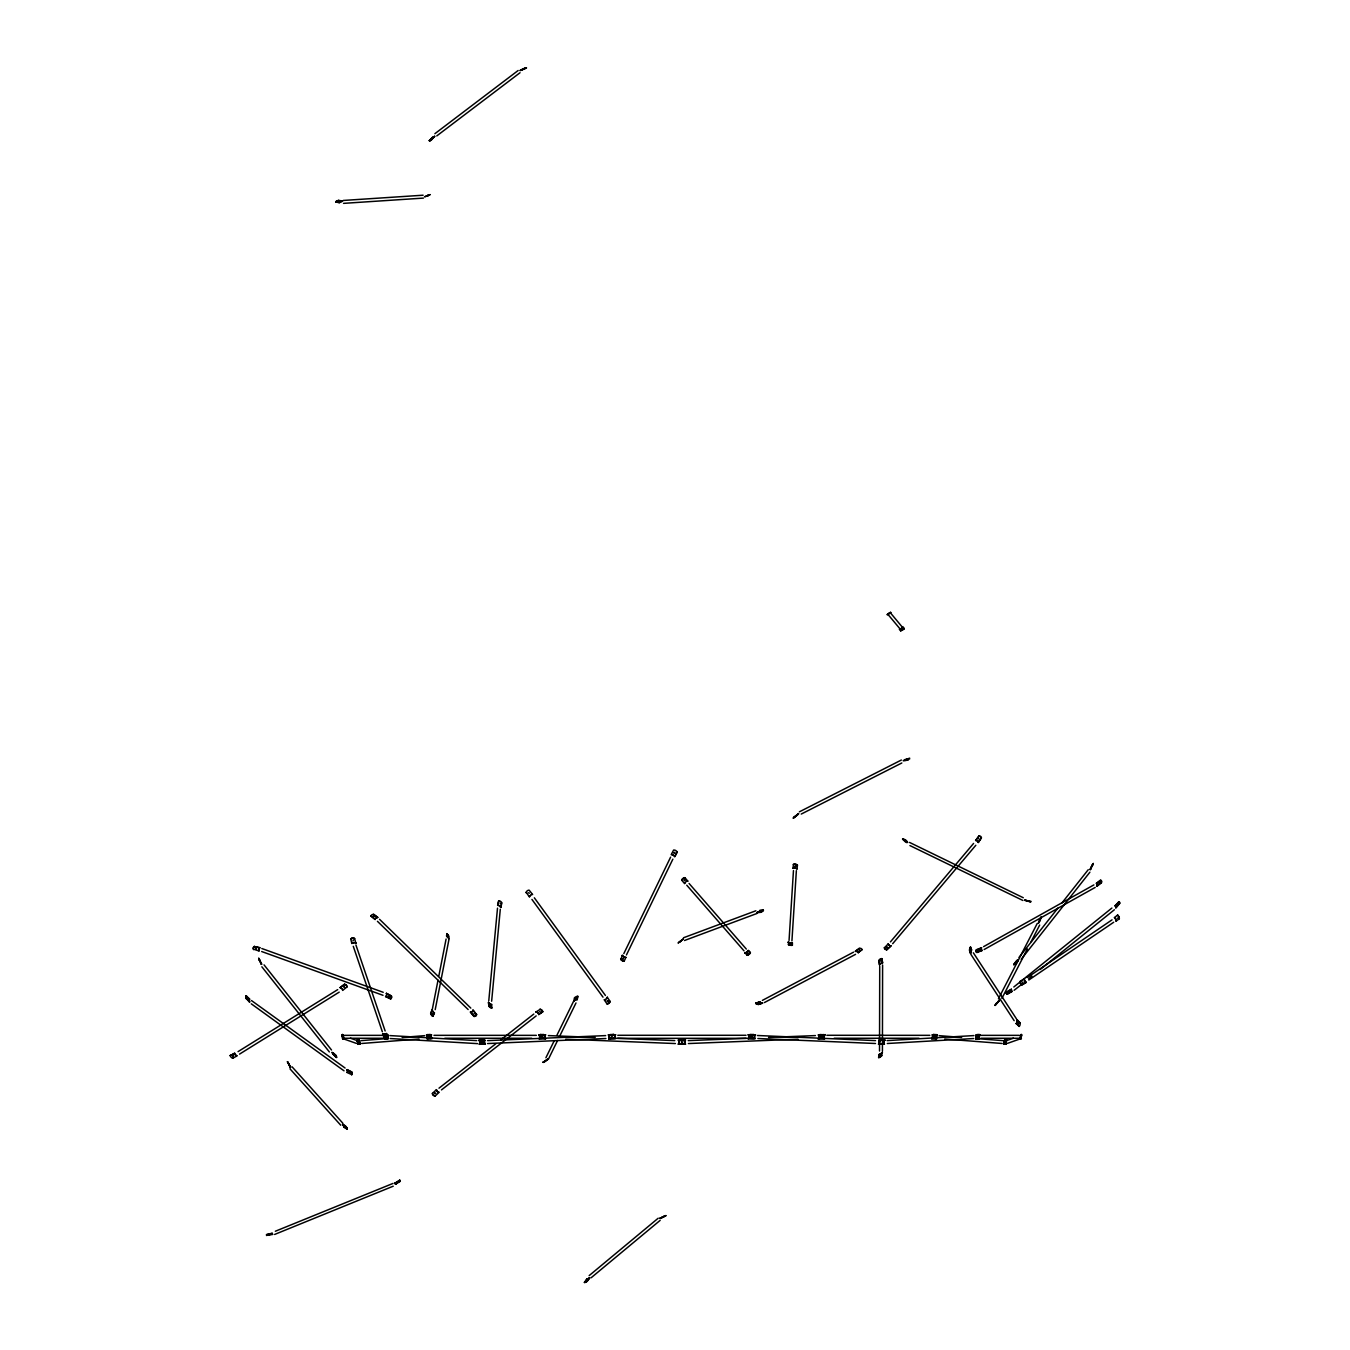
<?xml version="1.0" encoding="UTF-8"?>
<svg xmlns="http://www.w3.org/2000/svg" width="1350" height="1350" viewBox="0 0 1350 1350"><rect width="100%" height="100%" fill="white"/><g stroke="black" fill="none" stroke-linecap="round" stroke-linejoin="round"><path stroke-width="1.5" d="M879.525 1051.026L879.728 966.313M882.427 1051.194L882.596 964.98M1117.597 918.017L1117.125 918.371M788.349 944.629L788.4 944.376A3.257 1.316 11.4 0 0 792.399 945.051L792.045 945.354A3.257 1.316 11.4 0 1 788.636 944.764L788.417 942.081M792.349 945.304L792.416 942.756A3.527 1.434 11.4 0 1 791.674 942.806M934.318 1036.209L934.453 1037.222L934.875 1036.378M432.81 1013.597L432.017 1013.867M541.738 1036.446C543.611 1037.205 540.827 1036.361 542.599 1036.209M357.75 1044.174L359.421 1043.904M611.516 1036.766L612.36 1036.26M343.153 1036.446L342.782 1037.239L342.883 1034.792M342.951 1035.399L342.579 1034.471L343.136 1038.876M342.411 1035.163L342.731 1037.272L342.731 1035.112M385.661 1036.935L386.016 1035.45L385.189 1036.091M754.734 1038.386A3.291 3.139 -53.7 0 1 754.515 1037.34L754.515 1036.834M754.583 1037.391L754.616 1036.344A3.291 3.139 -53.7 0 1 755.072 1035.349M824.259 1037.272L824.361 1036.277M755.494 1034.944L750.026 1034.505A3.257 3.122 -53.7 0 0 749.571 1038.487L749.436 1038.217M880.791 1054.957L879.896 1055.666M763.29 910.187A3.257 0.894 -25.4 0 1 761.062 911.891L760.843 912.313A3.257 0.894 -25.4 0 0 763.476 910.305L759.763 910.406A3.527 0.979 -25.4 0 1 759.544 910.761M266.608 1234.845L272.683 1234.406A3.527 0.861 -11.8 0 1 272.329 1234.372L272.126 1234.052A3.527 0.861 -11.8 0 0 272.632 1234.136L266.946 1235.334M358.425 1042.47L358.543 1041.576L358.847 1042.436M526.078 67.686C509.541 75.144 532.879 65.728 524.796 68.361M345.229 1126.862L345.111 1127.166M575.505 998.73L576.383 998.021M1005.548 1042.352L1005.463 1042.605M977.889 1036.8L977.889 1036.142M978.075 1036.53L977.754 1037.104M932.496 1036.226L932.597 1037.272A3.291 2.261 -76.3 0 1 932.361 1038.032M268.549 1234.423L269.021 1234.592M673.987 853.031L674.899 852.289L674.072 852.93M978.683 838.941L978.666 838.08M1020.836 1036.969L1021.191 1036.108L1020.938 1038.926L1021.207 1034.471L1021.039 1036.8M789.058 940.41L793.462 870.581M791.927 940.899L796.365 870.666M887.811 614.469L890.612 612.208L889.633 613.356M887.287 614.773L890.561 612.579M890.747 612.647L889.869 613.052M976.134 1036.344L976.252 1037.391A3.291 1.721 -78.2 0 1 975.949 1038.437M1030.894 901.26L1024.717 900.281L1030.86 901.901M357.328 1040.344L357.311 1040.513A3.257 1.097 78.5 0 0 357.362 1041.508M1005.311 1042.774L1005.48 1041.694M1021.123 1038.336C1018.254 1040.293 1022.051 1031.062 1021.545 1036.243M674.426 856.187A3.527 3.189 41.1 0 1 674.73 856.676L677.126 852.053A3.257 2.953 41.1 0 0 673.599 850.061L671.203 854.685A3.527 3.189 41.1 0 1 672.857 854.921L673.751 855.309A3.291 2.987 41.1 0 1 674.511 856.102M970.448 949.708L970.127 950.349M373.224 916.127L373.899 915.857M428.794 1036.209L429.03 1037.239L429.604 1036.361M428.962 1036.817L429.671 1036.496M818.286 1039.129A3.527 3.223 -64.8 0 0 818.708 1038.353A3.291 3.004 -64.8 0 0 818.91 1037.391L818.842 1036.834M818.91 1037.391L818.792 1036.344A3.291 3.004 -64.8 0 0 818.572 1035.382M256.247 948.949L255.656 947.936M971.46 949.826A3.527 0.979 -83.5 0 0 970.971 950.822L970.701 951.817A3.527 0.979 -83.5 0 0 970.464 953.438L969.452 950.198A3.257 0.911 -83.5 0 1 970.262 947.244L971.696 950.029A3.527 0.979 -83.5 0 0 971.426 950.434M678.999 1042.132L678.932 1042.689A3.291 3.24 11.1 0 1 678.594 1043.702A3.527 3.459 11.1 0 1 678.291 1044.124L684.096 1043.904M684.804 1042.183L684.838 1041.626A3.527 3.459 -11.1 0 1 685.513 1039.989M684.011 879.998L684.585 880.673L684.686 879.66M488.784 1000.704L497.509 908.145M491.636 1001.228L500.293 909.276M797.141 864.945L797.445 865.029A3.257 2.244 13.4 0 0 793.429 864.354L793.024 868.404A3.527 2.43 13.4 0 1 793.8 868.236M797.445 865.029L797.023 869.079A3.527 2.43 13.4 0 0 796.77 868.826M395.668 1183.224L395.803 1183.747A3.527 0.878 -32 0 1 395.449 1184.287L400.207 1181.351L399.802 1180.153M934.993 1036.209L934.132 1036.884M902.559 838.89C909.141 839.818 908.398 846.754 902.644 838.772M389.239 996.131L388.631 996.587M490.438 1005.564L490.472 1006.273M1020.229 1038.791L1021.714 1034.623M1093.297 863.528L1090.834 867.594M1021.494 1035.517L1021.207 1034.471M1117.901 904.551L1117.564 904.433M385.898 1036.884L385.087 1035.787M936.276 1037.34L936.461 1036.344M230.293 1055.784L234.681 1053.135A3.527 2.666 13.4 0 0 234.731 1053.574A3.291 2.498 13.4 0 0 235.102 1054.401L235.71 1055.076A3.291 2.498 13.4 0 0 236.621 1055.632M247.101 998.055L247.86 998.73M1022.068 982.378L1023.199 982.108M1021.359 1035.501L1020.364 1038.184M375.114 919.569L371.031 915.857M752.068 1037.07L751.224 1036.361M681.902 1042.774C680.974 1039.956 683.286 1044.141 681.396 1041.862M258.795 949.05L258.694 949.641A3.291 2.616 13.1 0 0 258.761 950.282A3.527 2.801 13.1 0 0 259.031 950.974L253.496 949.168A3.257 2.599 13.1 0 1 254.188 946.502L259.875 947.666A3.527 2.801 13.1 0 0 259.301 948.156A3.291 2.616 13.1 0 0 258.947 948.679L258.761 949.236M474.086 1013.479L473.799 1014.407M1020.516 1038.217L1020.533 1037.171M620.646 959.074L620.747 959.04A3.257 2.329 35.1 0 0 624.257 961.048L623.818 961.2A3.257 2.329 35.1 0 1 620.814 959.496L622.401 955.378A3.291 2.346 35.1 0 0 623.514 956.559M908.347 759.831C902.019 761.788 901.024 760.219 908.229 759.577M386.589 995.355L386.657 994.933A3.291 2.481 43.7 0 0 386.556 993.988A3.527 2.649 43.7 0 0 386.522 993.347L391.433 996.097A3.257 2.464 43.7 0 1 390.808 998.713L385.577 996.621A3.527 2.649 43.7 0 0 385.948 996.384A3.291 2.481 43.7 0 0 386.454 995.726L386.792 994.798M387.315 1038.302L387.399 1038.572A3.257 1.502 78.8 0 0 386.724 1034.572L386.522 1034.741M1013.901 964.457C1020.279 954.062 1018.069 964.828 1013.698 964.254M1040.108 919.89L1039.787 920.244M1020.887 1037.34L1021.039 1038.622M760.354 1002.308L761.046 1002.898A3.527 1.333 3.2 0 0 762.581 1003.219L758.177 1004.451A3.257 1.232 3.2 0 1 755.781 1003.371L759.78 1001.7A3.527 1.333 3.2 0 0 759.983 1002.037M1021.342 1036.581L1020.836 1038.285M434.801 1093.804L435.797 1093.281L434.801 1092.926M1099.153 883.086L1099.946 882.782M1099.997 882.664L1098.951 882.832M473.057 1010.053L476.533 1014.711A3.257 2.633 44.9 0 1 474.339 1016.347L470.441 1012.061A3.291 2.666 44.9 0 0 471.724 1011.926L472.196 1011.589M1018.237 1023.131L1018.457 1024.228M1090.868 867.628L1090.108 869.603L1092.639 864.472M1091.121 867.831L1090.378 869.721L1093.264 863.46M748.17 1038.741L753.671 1038.572A3.257 3.172 -44.6 0 0 753.671 1034.572L753.924 1034.91M1020.887 1036.091L1021.326 1035.112M432.371 1009.007L438.024 980.201M438.818 976.084L446.091 939.026M435.206 1009.648L448.926 939.651M887.001 947.886L886.967 946.789L887.541 947.683M343.119 1036.766L343.575 1038.791M539.359 1011.774L540.304 1011.791M878.58 1057.404L879.204 1054.316A3.527 1.282 -43.8 0 0 879.542 1054.249A3.291 1.198 -43.8 0 0 880.284 1053.928L881.061 1053.422A3.291 1.198 -43.8 0 0 881.888 1052.73A3.527 1.282 -43.8 0 0 882.293 1052.308L881.601 1055.869A3.257 1.181 -43.8 0 1 878.968 1057.573L878.631 1057.522A3.257 1.181 -43.8 0 0 881.651 1055.413L881.837 1055.616M878.766 1057.607L879.407 1054.502M979.358 1036.277L979.189 1037.272A3.527 1.637 -78.8 0 0 979.239 1038.791L976.539 1038.656L978.986 1038.741M880.689 960.812L880.403 961.132M482.557 1042.436L481.663 1041.711M681.868 879.896L681.699 880.132A3.257 2.582 -33.3 0 1 684.906 877.652L684.619 877.77M573.834 1001.312L574.408 997.869A3.257 1.401 -37.4 0 1 577.766 996.283L577.209 999.743M577.766 996.283L577.041 999.523A3.527 1.519 -37.4 0 0 576.686 999.54A3.291 1.417 -37.4 0 0 575.859 999.743L575.033 1000.131A3.291 1.417 -37.4 0 0 574.358 1000.552M500.867 907.267L501.862 902.846A3.257 2.228 59.8 0 0 498.791 900.838L497.61 905.377A3.527 2.413 59.8 0 1 498.926 905.614L499.652 906.103A3.527 2.413 59.8 0 1 500.833 907.47L501.491 902.627M497.796 905.259L498.606 900.956M352.89 940.899L353.531 940.022M399.954 1180.389L394.824 1183.14A3.527 0.878 -32 0 1 395.145 1183.089L395.736 1183.882M1040.766 917.544L1038.369 923.282L1040.968 917.038M1039.821 921.392L1041.221 917.156M529.386 893.16L528.272 892.738M622.941 959.361L623.261 958.365M623.481 958.567L623.143 958.534M1008.923 991.558L1008.146 992.081M1008.737 991.727L1008.804 991.828M432.118 138.78L431.544 139.387M427.258 1038.876A3.527 2.228 77 0 0 427.326 1038.353A3.291 2.092 77 0 0 427.292 1037.391L427.106 1036.395A3.291 2.092 77 0 0 426.701 1035.382A3.527 2.228 77 0 0 426.431 1034.944L430.177 1034.505A3.257 2.076 77 0 1 430.903 1038.487L430.768 1038.234A3.257 2.076 77 0 0 430.144 1034.826M542.683 1036.733L541.924 1037.188M358.644 1042.656L358.779 1042.014M335.104 1055.7L334.614 1054.806L335.391 1055.632M747.647 953.606L747.883 952.729M748.322 953.488L747.934 953.438M339.542 202.5L335.779 202.112A3.257 1.08 -11.7 0 1 338.31 200.711L338.614 200.374A3.257 1.08 -11.7 0 0 335.728 201.842L339.593 202.77A3.527 1.164 -11.7 0 1 340.251 202.112L340.942 201.757M1039.584 919.873L1039.23 919.569M529.757 896.231A3.527 3.442 85.6 0 0 529.453 897.041L526.196 892.299M1115.201 905.901L1118.829 901.935L1114.999 905.766A3.527 1.569 -55.8 0 1 1115.404 905.816A3.291 1.468 -55.8 0 1 1115.691 906.036L1116.079 906.694A3.291 1.468 -55.8 0 1 1116.079 907.217A3.527 1.569 -55.8 0 1 1115.927 907.909L1119.538 903.555M978.952 950.332L978.109 950.4M344.571 987.323L344.25 986.293L343.963 987.289M886.697 949.658L887.001 949.573A3.257 2.565 -28.5 0 1 884.368 947.582L884.503 948.037A3.257 2.565 -28.5 0 0 886.748 949.742L891.034 945.945A3.527 2.767 -28.5 0 1 890.224 945.861A3.291 2.582 -28.5 0 1 889.582 945.641L888.84 944.983A3.291 2.582 -28.5 0 1 888.418 944.224M971.207 950.974L970.971 951.851A3.527 0.979 -83.5 0 0 970.734 953.471L969.705 950.586A3.257 0.911 -83.5 0 1 970.65 947.126M390.454 998.949L390.437 998.983A3.257 2.464 43.7 0 0 391.23 995.861L391.365 995.709M608.023 1001.194L607.028 1000.941L607.787 1001.717M351.692 1074.684A3.257 1.789 42.5 0 0 351.675 1072.372L351.675 1071.9A3.257 1.789 42.5 0 1 351.675 1074.6L351.776 1074.583M1091.88 866.464L1092.656 864.793M488.751 1005.902L488.886 1005.868A3.257 1.468 47 0 0 491.957 1007.876L491.552 1008.028A3.257 1.468 47 0 1 488.936 1006.324L488.447 1002.577A3.527 1.586 47 0 0 488.835 1002.999A3.291 1.468 47 0 0 489.628 1003.742L490.404 1004.231A3.291 1.468 47 0 0 490.978 1004.484A3.527 1.586 47 0 0 491.518 1004.569M880.504 1055.092L880.352 1055.903M789.801 944.123L790.56 943.684M855.326 951.21L859.224 948.274A3.257 1.873 -13.7 0 1 862.026 949.522L858.178 952.695M909.664 758.936L904.905 759.561M1093.179 863.916L1092.909 864.591M232.723 1056.308L233.28 1056.51M610.166 1001.413L610.048 1001.767A3.257 2.869 -58.9 0 1 607.399 1003.911L606.943 1003.877A3.257 2.869 -58.9 0 0 610.048 1001.346L607.247 997.194A3.527 3.105 -58.9 0 1 607.028 997.717M1101.364 882.934L1101.482 882.63A3.257 1.856 -51.7 0 0 1100.959 880.386L1100.756 880.318A3.257 1.856 -51.7 0 1 1101.178 882.782L1097.179 886.123M387.703 1036.868L387.99 1036.581A3.257 1.806 3.8 0 1 384.024 1036.868L384.345 1037.188M684.906 880.369L684.534 879.744M821.678 1037.171L821.002 1036.682L821.863 1037.053M271.755 1233.984L271.89 1233.765A3.527 0.861 -11.8 0 1 272.194 1233.444M432.084 1010.357A3.527 1.823 67.9 0 0 432.608 1011.386L433.485 1012.112A3.291 1.704 67.9 0 0 433.974 1012.534A3.527 1.823 67.9 0 0 434.498 1012.821L432.894 1016.331A3.257 1.688 67.9 0 1 430.633 1013.377L432 1009.969M430.852 1013.664L432.236 1009.868A3.291 1.704 67.9 0 0 432.911 1011.386M427.376 1034.91L427.697 1034.572A3.257 2.228 76.3 0 0 428.119 1038.572L432.017 1038.741A3.527 2.413 76.3 0 1 431.392 1037.154M994.984 1005.446L999.422 1000.35L995.068 1005.244M338.006 201.707L338.934 201.116M626.434 954.956L672.874 859.14M997.448 1002.713L999.186 1000.181L996.874 1003.556M1092.049 865.485L1091.796 866.379L1092.268 865.333M763.358 910.052L759.881 910.659A3.527 0.979 -25.4 0 1 759.662 911.014A3.291 0.911 -25.4 0 1 759.308 911.368L758.649 911.874A3.291 0.911 -25.4 0 1 757.755 912.397M679.708 1043.904L679.928 1044.225A3.257 3.206 -11.1 0 1 679.911 1040.175L679.708 1040.513M1006.341 1040.31L1006.189 1040.175A3.257 1.097 -78.5 0 1 1005.463 1044.174L1005.733 1043.904M1004.299 1040.614A3.291 1.114 -78.5 0 1 1004.231 1041.626L1004.046 1042.639A3.291 1.114 -78.5 0 1 1003.742 1043.651A3.527 1.198 -78.5 0 1 1003.539 1044.124L1005.851 1043.921M670.612 857.149L623.801 953.657M346.275 1127.385L345.769 1126.423M370.946 916.312L370.963 916.279A3.257 2.413 15.2 0 1 373.579 914.321L377.781 917.376A3.527 2.616 15.2 0 0 376.971 917.494M624.139 961.217L625.911 957.386A3.527 2.514 35.1 0 1 624.223 957.217M483.958 1043.904L483.907 1044.174A3.257 2.514 72.8 0 0 483.452 1040.175L478.879 1040.192A3.527 2.734 72.8 0 1 479.318 1040.934M373.596 915.84L373.477 916.836L374.355 916.431M793.209 817.948L797.276 815.181M978.75 1038.538L978.885 1038.234A3.257 1.704 -78.2 0 0 979.273 1034.826L979.054 1034.471A3.257 1.704 -78.2 0 1 978.497 1038.487L975.493 1038.876M480.094 1040.226L479.942 1040.513A3.257 2.666 71.1 0 0 480.33 1043.921L480.701 1044.174A3.257 2.666 71.1 0 1 480.246 1040.175L484.886 1040.124M545.906 1057.742L554.175 1040.867M556.926 1035.231L573.48 1001.481M548.404 1059.21L557.601 1040.445M559.44 1036.699L575.994 1002.949M1006.509 992.317L1006.594 992.166A3.257 1.671 -34 0 0 1007.134 994.022L1012.247 991.373A3.527 1.806 -34 0 1 1011.892 991.288A3.291 1.688 -34 0 1 1011.403 990.951L1011.082 990.242A3.291 1.688 -34 0 1 1011.201 989.55M1006.577 992.419L1011.521 989.364A3.527 1.806 -34 0 0 1011.234 989.871A3.291 1.688 -34 0 0 1011.217 990.444L1011.268 990.714A3.291 1.688 -34 0 0 1011.741 991.069A3.527 1.806 -34 0 0 1012.095 991.153L1007.438 994.174M674.798 856.592L677.126 852.053M977.046 1034.893L977.079 1034.572A3.257 1.502 -78.8 0 0 976.404 1038.572M998.46 998.73L1037.188 923.552M1001.886 998.409L1027.384 948.898M1031.164 941.574L1039.669 925.071M609.896 1038.302L610.065 1038.622A3.257 3.172 44.6 0 1 610.116 1034.572L609.862 1034.91M539.696 1037.357A3.527 3.122 68.2 0 1 539.258 1038.943L544.337 1038.302M481.731 1041.761L482.338 1042.605M751.258 1036.496L752.169 1036.26M350.713 938.908L350.933 938.807A3.257 2.582 12.6 0 1 354.291 938.486L354.645 938.537A3.257 2.582 12.6 0 0 350.713 938.908L351.861 943.532A3.527 2.784 12.6 0 1 352.502 943.127M613.98 1034.809L613.778 1034.505A3.257 3.122 53.7 0 1 614.216 1038.487L614.351 1038.217M981.231 949.455L981.197 949.118A3.291 2.126 -28 0 1 981.366 948.324A3.527 2.278 -28 0 1 981.585 947.886L976.269 950.198A3.257 2.109 -28 0 0 976.793 952.442L982.192 950.518A3.527 2.278 -28 0 1 981.669 950.181A3.291 2.126 -28 0 1 981.349 949.776L981.096 948.915A3.291 2.126 -28 0 1 981.18 948.341A3.527 2.278 -28 0 1 981.551 947.767L976.32 949.742A3.257 2.109 -28 0 0 976.927 952.358L977.029 952.56M266.625 1235.537L266.423 1234.676M995.304 1005.429L995.541 1004.518M997.076 1002.78L996.418 1003.573L997.262 1002.966M471.842 1011.808A3.291 2.666 44.9 0 1 471.201 1012.028A3.527 2.852 44.9 0 1 470.441 1012.061L473.901 1016.449A3.257 2.633 44.9 0 0 476.516 1014.457L476.651 1014.339M254.475 946.367L254.407 946.485A3.257 2.599 13.1 0 0 253.614 949.624L253.648 949.455M750.448 952.813L750.296 953.066A3.257 1.772 -35.4 0 1 747.546 955.192L747.107 955.192A3.257 1.772 -35.4 0 0 750.313 952.611L748.389 950.569A3.527 1.907 -35.4 0 1 747.951 951.21A3.291 1.789 -35.4 0 1 747.428 951.75M936.427 1034.91L936.107 1034.572A3.257 2.228 -76.3 0 1 935.685 1038.572L936.073 1038.336M395.584 1183.646L395.499 1183.781A3.527 0.878 -32 0 1 395.297 1184.051L400.207 1180.929M758.531 1004.484L762.581 1002.949A3.527 1.333 3.2 0 1 761.012 1002.611M797.04 814.928L798.491 813.51L794.509 816.851M797.226 815.147L798.677 813.729L793.446 818.184M858.904 949.995L859.646 950.113M448.639 935.904L447.609 934.841M823.382 1034.505A3.257 2.987 -64.8 0 1 823.382 1038.487L823.686 1038.234M880.74 963.664A3.527 2.177 -55.3 0 0 879.626 964.946L879.12 960.39A3.257 2.025 -55.3 0 1 881.736 958.686L882.698 962.938A3.527 2.177 -55.3 0 0 881.567 963.124L880.706 963.698M880.234 1040.496L880.335 1040.175A3.257 2.514 -72.8 0 0 879.896 1044.174L879.93 1043.921M979.206 835.903L975.594 840.442A3.291 2.666 -60.9 0 1 976.944 840.662L977.451 840.949M975.746 840.527L978.902 835.937M978.362 842.535L981.382 837.574M349.414 1072.271L349.836 1072.828M995.76 1004.704L996.722 1002.915M540.118 1034.826L545.602 1034.893M526.044 892.721L526.095 892.654A3.257 3.189 85.6 0 1 529.133 890.139L532.609 894.51A3.527 3.442 85.6 0 0 532.052 894.561A3.291 3.206 85.6 0 0 530.989 894.949M883.845 1040.513L883.541 1040.175A3.257 2.666 -71.1 0 1 883.103 1044.174L883.474 1043.921M907.774 759.105L906.812 759.797L907.774 759.51M1014.542 963.309L1018.474 959.816L1013.867 964.963M995.996 1004.113L996.502 1003.202M289.102 1064.424L290.604 1067.462L287.483 1061.657L290.351 1067.597L288.883 1063.868M587.048 1279.277A3.527 0.928 -38.4 0 0 587.621 1279.176L588.398 1278.821A3.527 0.928 -38.4 0 0 589.714 1277.994L587.233 1281.268A3.257 0.844 -38.4 0 1 584.516 1282.449L586.811 1278.956A3.527 0.928 -38.4 0 0 587.132 1279.007M584.516 1282.449L586.997 1279.192A3.527 0.928 -38.4 0 0 587.452 1278.956L588.229 1278.602M586.761 1281.251L589.528 1277.775A3.527 0.928 -38.4 0 1 588.178 1278.636M795.69 866.413L794.694 866.278M795.538 866.565L795.623 865.755M819.804 1034.893L819.973 1034.572A3.257 2.886 -68.2 0 0 819.551 1038.572L819.45 1038.302M1019.014 957.403L1057.894 908.094M1061.792 903.15L1088.252 869.687M1021.207 959.293L1089.889 872.184M336.572 1057.539C335.593 1057.674 328.303 1048.005 335.897 1055.295M821.34 1036.26L821.273 1037.121M343.221 1037.272L342.849 1038.926L342.124 1035.214M342.748 1034.505L342.208 1035.889M890.443 941.878L973.586 843.429M975.814 845.269L892.671 943.717M398.334 1181.739L398.436 1181.385M793.462 818.049L794.424 816.733M429.249 140.586L434.616 136.215L431.241 139.928M432.506 137.278L429.334 140.67M430.971 140.113L434.784 136.434L432.557 137.346M1117.884 915.3L1117.429 915.182A3.257 2.244 75 0 1 1119.184 918.759L1119.386 918.354M795.521 816.429L795.302 816.159M1118.678 901.868L1118.61 901.783A3.257 1.451 -55.8 0 1 1119.336 903.791L1115.724 907.757A3.527 1.569 -55.8 0 0 1115.826 907.301A3.291 1.468 -55.8 0 0 1115.876 906.542M347.017 1129.14L344.048 1127.233M482.051 1041.576L482.22 1041.812M340.942 987.93A3.527 3.088 -14.4 0 0 340.149 987.694L344.503 984.285A3.257 2.852 -14.4 0 1 346.967 987.002L346.967 986.749A3.257 2.852 -14.4 0 0 344.874 984.437L344.655 984.386M607.787 1001.565L607.601 1000.569M333.079 1054.232L336.707 1057.388L336.285 1055.835M1024.802 980.859L1025.055 981.298A3.291 2.902 86.2 0 0 1025.781 982.041A3.527 3.105 86.2 0 0 1026.219 982.327L1022.051 984.96A3.257 2.869 86.2 0 1 1020.161 981.399L1020.195 981.754A3.257 2.869 86.2 0 0 1021.764 984.808L1026.354 982.311A3.527 3.105 86.2 0 1 1025.696 981.855M543.324 1062.467L547.864 1059.058L545.181 1061.303M542.987 1062.281L547.999 1059.311L542.801 1062.332M530.634 895.219L530.212 895.573A3.291 3.206 85.6 0 0 529.622 896.501M904.112 628.56L903.859 628.813A3.257 0.996 -31.1 0 1 900.821 630.517L900.669 630.855A3.257 0.996 -31.1 0 0 904.146 628.729L902.998 627.075A3.527 1.08 -31.1 0 1 901.766 628.087M884.469 947.734L888.317 943.785M887.001 949.573L890.933 945.776M606.049 998.966L606.521 998.696A3.527 3.105 -58.9 0 0 607.365 997.262M472.078 1011.707L472.5 1011.302A3.291 2.666 44.9 0 0 472.939 1010.526M375.604 918.439L376.312 917.747A3.291 2.43 15.2 0 1 377.241 917.443M794.154 817.358L794.661 816.514M437.636 1091.678A3.527 3.206 -13.4 0 0 439.206 1092.251L435.173 1096.014A3.257 2.97 -13.4 0 1 432.405 1093.416L436.455 1089.653A3.527 3.206 -13.4 0 0 436.641 1090.412A3.291 2.987 -13.4 0 0 437.029 1091.171M544.151 1038.656L544.252 1038.572A3.257 2.886 68.2 0 0 543.831 1034.572L543.983 1034.893M822.015 1036.361L821.036 1036.463L822.133 1036.412M1114.358 909.748L1040.141 969.536M448.031 936.174L447.559 935.229M589.157 1275.615L658.209 1218.206M591.114 1277.775L660.15 1220.366M1016.162 1023.469L1019.098 1026.27M758.852 1003.354L757.991 1003.236M901.766 629.117L901.783 629.606M1013.799 987.002L1111.877 908.061M1022.153 983.998L1014.12 990.276M1028.7 978.733L1031.974 976.118M441.467 1089.906L536.169 1015.892M752.051 1037.171L751.224 1036.935L752.169 1037.07M495.821 1043.753L438.986 1088.184M500.766 1039.871L533.79 1014.069M232.419 1058.012L232.824 1058.147A3.257 2.464 13.4 0 1 230.31 1055.329M679.084 942.266L683.252 938.942L678.071 943.026L680.805 941.169M1117.631 915.114L1114.273 917.612A3.527 2.413 75 0 1 1115.336 918.709A3.291 2.261 75 0 0 1115.049 918.034M1119.386 918.709L1116.028 921.189A3.527 2.413 75 0 0 1115.944 920.329M539.949 1009.176L539.899 1009.361A3.257 2.565 14.2 0 1 542.666 1011.96L542.666 1011.487A3.257 2.565 14.2 0 0 540.304 1009.277L535.883 1012.028A3.527 2.767 14.2 0 1 536.439 1012.196M680.062 941.709L680.805 941.136M1096.386 883.356L1100.571 880.166L1096.571 883.507A3.527 2.008 -51.7 0 0 1096.352 883.221M1097.213 884.267L1097.263 884.621A3.291 1.873 -51.7 0 1 1097.01 885.938L1101.178 882.782M434.903 133.684L518.147 70.504M436.776 135.911L520.02 72.731M859.629 948.493L855.377 951.429A3.527 2.025 -13.7 0 1 856.946 951.564M344.503 984.285L340.116 987.559A3.527 3.088 -14.4 0 1 341.516 988.217L342.208 988.993M346.967 987.002L342.613 990.394A3.527 3.088 -14.4 0 0 342.174 988.942L341.887 988.504M429.486 195.075C423.157 196.56 422.381 198.467 429.587 194.687M545.282 1061.421L545.484 1060.678M1020.043 1023.3L1020.127 1022.929A3.257 1.772 85.1 0 1 1019.166 1026.388L1019.014 1026.422M887.136 614.537L889.785 612.917M746.904 951.885L746.483 952.172A3.291 1.789 -35.4 0 1 745.791 952.56M795.741 866.548L795.606 865.856M254.171 946.586L259.841 947.835M1027.164 977.636L1112.046 919.839M1028.818 980.016L1113.716 922.236M538.701 1014.457L542.717 1011.774L538.65 1014.626A3.527 2.767 14.2 0 0 538.245 1013.243M907.673 759.257L906.964 759.712M901.817 628.037L900.956 628.577A3.527 1.08 -31.1 0 1 899.37 629.319L900.669 630.855M430.397 140.738L429.384 140.704L431.426 140.147M343.474 1038.487L343.305 1037.694M888.249 613.862L889.481 613.102M238.039 1051.633L337.702 989.634M239.541 1054.114L339.204 992.132M394.976 1183.376L399.583 1180.204M358.054 1043.854A3.527 0.945 78.8 0 0 357.952 1042.774L357.75 1041.626A3.527 0.945 78.8 0 0 357.294 1040.124L357.598 1040.175A3.257 1.097 78.5 0 0 358.324 1044.174L357.936 1043.921A3.257 1.097 78.5 0 1 357.615 1042.942M1020.161 981.399L1024.599 978.733A3.527 3.105 86.2 0 0 1024.447 979.307A3.291 2.902 86.2 0 0 1024.616 980.404L1025.19 981.281M523.733 69.103L524.728 68.664M799.369 811.839L901.395 760.016M427.815 195.48L427.916 195.682M983.61 946.637L1093.871 884.908M1095.188 887.423L984.133 949.522M431.055 140.214L430.211 140.518M880.47 1054.131L881.246 1053.624A3.527 1.282 -43.8 0 0 882.478 1052.511M1007.302 993.954A3.257 1.671 -34 0 1 1006.577 991.963L1011.369 989.162M901.091 628.813L901.969 628.273A3.527 1.08 -31.1 0 0 903.15 627.311L904.146 628.729M249.126 999.877A3.527 1.384 61.4 0 1 249.531 999.236A3.527 1.384 61.4 0 1 249.767 999.101L246.24 995.996L249.531 999.371A3.291 1.282 61.4 0 0 249.379 999.861L249.142 1000.671A3.527 1.384 61.4 0 0 249.531 1002.071L246.122 998.376A3.257 1.282 61.4 0 1 246.105 996.064L246.308 995.963M762.396 1000.384L853.538 952.172M855.562 954.349L764.421 1002.544M349.701 1071.967L350.291 1072.406M801.242 814.067L901.817 762.986M230.276 1055.514L234.647 1053.321A3.527 2.666 13.4 0 0 234.698 1053.759A3.291 2.498 13.4 0 0 235.052 1054.586L235.676 1055.261A3.291 2.498 13.4 0 0 236.301 1055.683M232.74 1058.214L237.144 1055.835A3.527 2.666 13.4 0 1 236.351 1055.497M544.961 1061.589L543.696 1062.028M428.558 195.21L427.393 196.088M258.677 958.095L261.714 964.305L258.677 958.669M663.795 1216.434L663.171 1217.042M523.783 68.766L524.154 68.934M662.664 1217.346L659.947 1218.544L666.073 1215.557L659.829 1218.274L662.529 1217.092M393.221 1186.194L274.641 1234.44M524.408 68.361L520.358 70.267L522.585 69.407M663.407 1216.873L664.369 1216.434M663.93 1216.316L665.364 1215.844M664.942 1216.181L665.516 1215.624M338.175 201.538L339.069 201.42M275.332 1231.251L393.052 1183.41M427.376 195.598L430.279 194.602M982.074 950.316L976.742 952.341M683.505 937.761L755.865 910.778M684.467 940.511L756.827 913.528M232.706 1055.7L233.449 1055.582M1006.374 1040.681L1013.411 1038.201M1007.336 1043.415L1021.427 1038.454M755.73 1003.236L759.763 1001.97A3.527 1.333 3.2 0 0 760.252 1002.274M255.943 947.886L256.483 948.426M266.726 1234.44L272.16 1233.225M266.777 1234.727L272.227 1233.495M933.609 1034.505L933.542 1034.809A3.257 2.076 -77 0 0 933.019 1038.234L932.884 1038.487A3.257 2.076 -77 0 1 933.609 1034.505L937.373 1034.944M1004.366 1043.904L1004.231 1044.174A3.257 0.878 -78.8 0 1 1004.957 1040.175L1006.779 1040.192M353.194 942.874L354.189 942.789A3.291 2.599 12.6 0 1 355.793 942.975M388.901 996.705L389.644 996.705M979.189 1034.556L975.949 1034.893A3.527 1.839 -78.2 0 1 976.05 1035.332M427.376 1038.876L430.903 1038.487M757.131 912.414L760.725 912.06M757.249 912.668L760.843 912.313M605.678 1035.602L487.553 1040.614M1028.565 901.209L1028.295 901.125M973.941 1035.585L887.068 1040.597M617.777 1038.319L746.027 1038.319M746.027 1035.281L617.777 1035.281M361.142 1040.614L387.788 1038.538M402.131 1037.424L424.676 1035.653M361.665 1043.483L419.04 1038.994M970.532 947.092L971.409 949.995M823.686 1034.826L818.184 1034.893A3.527 3.223 -64.8 0 1 818.708 1035.653M818.184 1038.876L823.483 1038.538M608.884 1035.602A3.527 3.375 53.7 0 0 608.377 1034.893L613.778 1034.505M608.31 1034.944L613.71 1034.556M608.749 1038.926L614.216 1038.487M487.569 1043.55L605.897 1038.521M343.221 200.458L423.124 195.21M343.541 203.361L423.444 198.096M387.399 1038.572L384.548 1038.791A3.527 1.637 78.8 0 0 384.615 1038.302M688.416 1043.55L798.036 1039.196M815.4 1035.585L768.572 1037.458M887.321 1043.499L973.637 1038.538M536.355 1035.349L433.974 1035.332M384.784 1033.982L384.277 1034.016A3.291 1.823 3.8 0 1 383.501 1033.965A3.527 1.957 3.8 0 1 382.657 1033.796L384.024 1036.868M936.309 1034.623L932.192 1034.741A3.527 2.413 -76.3 0 1 932.513 1036.277M931.77 1038.741L935.888 1038.622M753.924 1038.032L688.264 1040.614M929.829 1035.332L826.841 1035.281M1004.957 1040.175L1006.493 1040.124M1004.231 1044.174L1006.054 1044.174A3.527 0.945 -78.8 0 1 1006.155 1042.622L1006.324 1041.694A3.527 0.945 -78.8 0 1 1006.813 1039.989M354.223 942.604L353.244 942.705A3.291 2.599 12.6 0 0 352.299 943.076A3.527 2.784 12.6 0 0 351.894 943.363M1118.796 901.851L1119.015 901.935A3.257 1.451 -55.8 0 1 1119.639 903.639M357.345 1040.226L359.522 1040.124A3.527 1.198 78.5 0 0 359.505 1040.614A3.291 1.114 78.5 0 0 359.573 1041.643L359.758 1042.639A3.291 1.114 78.5 0 0 360.062 1043.651A3.527 1.198 78.5 0 0 360.248 1044.124L358.071 1044.225A3.527 0.945 78.8 0 0 358.02 1043.651M1025.646 900.062L1024.802 899.994L1030.269 901.851M881.803 1040.158L884.925 1040.192M480.532 1044.225L485.342 1044.124A3.527 2.886 71.1 0 1 485.021 1043.651A3.291 2.683 71.1 0 1 484.616 1042.639L484.515 1041.626A3.291 2.683 71.1 0 1 484.684 1040.614M679.911 1040.175L685.513 1040.192M679.911 1044.174L685.513 1044.174A3.527 3.459 -11.1 0 1 684.838 1042.622L684.804 1042.132M258.981 959.04L259.959 960.525M246.24 998.713L246.476 998.578A3.257 1.282 61.4 0 1 246.476 995.878M344.452 1035.349L383.164 1035.349M980.64 1035.349L1019.351 1035.349M344.216 1038.251L382.927 1038.251M444.825 1038.251L531.697 1038.251M834.165 1038.251L918.979 1038.251M980.876 1038.251L1019.588 1038.251M678.291 1040.192L684.079 1040.513M878.918 1040.124L883.541 1040.175L879.069 1040.192A3.527 2.886 -71.1 0 1 879.356 1040.934A3.291 2.683 -71.1 0 1 879.441 1041.694L879.339 1042.689A3.291 2.683 -71.1 0 1 878.934 1043.702M483.452 1040.175L479.064 1040.124A3.527 2.734 72.8 0 1 479.756 1041.694L479.655 1042.183M883.254 1044.225L878.462 1044.124A3.527 2.886 -71.1 0 0 878.766 1043.651A3.291 2.683 -71.1 0 0 879.171 1042.639L879.289 1041.626A3.291 2.683 -71.1 0 0 879.12 1040.614M479.334 1044.174L483.907 1044.174M757.89 1038.521L875.509 1043.499M1004.265 1040.124L1006.459 1040.226A3.291 0.878 -78.8 0 0 1006.054 1041.643L1005.868 1042.639A3.291 0.878 -78.8 0 0 1005.784 1043.651A3.527 0.945 -78.8 0 0 1005.767 1044.124M358.02 1044.124L359.286 1044.225M610.065 1034.623L615.634 1034.741A3.527 3.426 44.6 0 0 615.195 1035.281A3.291 3.189 44.6 0 0 614.992 1036.226L614.942 1037.272A3.291 3.189 44.6 0 0 615.33 1038.268M610.065 1038.622L615.634 1038.741A3.527 3.426 44.6 0 1 615.195 1037.981M819.973 1034.572L825.103 1034.792A3.527 3.122 -68.2 0 0 824.631 1035.517M819.551 1038.572L824.681 1038.791A3.527 3.122 -68.2 0 1 824.462 1038.302M878.867 960.761L878.816 960.626A3.257 2.025 -55.3 0 1 881.888 958.635L882.073 958.77M595.215 1037.458L548.387 1035.585M609.862 1038.032L674.764 1040.597M565.751 1039.196L675.388 1043.55M875.526 1040.597L757.451 1035.501M427.494 1034.623L431.595 1034.741A3.527 2.413 76.3 0 0 431.274 1036.091L431.123 1036.766M476.719 1040.597L389.846 1035.585M390.167 1038.538L477.596 1043.634M977.079 1034.572L979.914 1034.792A3.527 1.637 -78.8 0 0 979.695 1035.264M749.571 1038.487L755.038 1038.926A3.527 3.375 -53.7 0 1 754.701 1038.15M540.304 1034.556L545.501 1034.944M545.602 1038.876L540.422 1038.487A3.257 2.987 64.8 0 1 540.422 1034.505M939.127 1035.653L961.656 1037.424M978.058 1038.707L1002.645 1040.614M944.747 1038.994L1002.139 1043.483M794.559 868.219L795.572 868.388M932.884 1038.487L936.427 1038.876A3.527 2.228 -77 0 1 936.276 1038.099M384.851 1034.505L387.855 1034.893M384.413 1036.142A3.257 1.704 78.2 0 0 384.902 1038.234L388.311 1038.876A3.527 1.839 78.2 0 1 387.771 1037.272M338.614 200.374L342.411 201.015M338.664 200.644L342.461 201.285A3.527 1.164 -11.7 0 0 341.027 201.707M789.868 942.857L790.864 943.026A3.527 1.434 11.4 0 0 792.366 943.009M342.073 1034.623C344.672 1034.556 343.457 1041.829 342.377 1036.969M447.204 935.314L447.93 936.107M385.054 1038.538L385.29 1038.487A3.257 1.704 78.2 0 1 384.666 1036.091L384.851 1037.222A3.291 1.519 78.8 0 1 384.868 1038.268M909.529 842.417L1023.3 897.75M1022.912 900.467L909.934 845.572M904.567 840.763L904.584 840.206M261.816 948.51L383.214 992.301M395.719 1183.376L395.297 1183.326A3.527 0.878 -32 0 0 394.959 1183.326M584.347 1282.23L584.533 1282.382A3.257 0.844 -38.4 0 0 586.845 1281.369M350.392 1038.201L357.429 1040.681M342.377 1038.454L356.451 1043.415M383.012 995.304L261.681 951.531M430.971 1013.631A3.257 1.688 67.9 0 0 432.911 1016.145L433.131 1016.229M432.793 1016.196L434.261 1012.922A3.527 1.823 67.9 0 1 433.215 1012.179M623.835 957.015L624.409 957.066A3.291 2.346 35.1 0 0 625.404 957.353A3.527 2.514 35.1 0 0 625.911 957.386M386.387 993.482L391.23 995.861M390.572 998.848L385.712 996.486A3.527 2.649 43.7 0 0 386.252 996.081M347.051 1069.554L351.675 1071.9M351.506 1072.086L346.882 1069.723A3.527 1.941 42.5 0 1 347.136 1070.044A3.291 1.806 42.5 0 1 347.591 1070.837L347.591 1071.529A3.291 1.806 42.5 0 1 347.321 1072.069A3.527 1.941 42.5 0 1 347.068 1072.254M351.675 1074.6L346.899 1072.44A3.527 1.941 42.5 0 0 347.254 1072.119A3.291 1.806 42.5 0 0 347.439 1071.697L347.439 1071.022A3.291 1.806 42.5 0 0 347.136 1070.179M251.488 1000.552L345.094 1068.036M889.127 945.253L889.498 945.472A3.291 2.582 -28.5 0 0 890.409 945.759M345.651 1126.052L342.681 1124.145A3.527 0.861 50.8 0 1 343.035 1124.601L344.233 1126.811M345.431 1126.237L342.461 1124.331A3.527 0.861 50.8 0 1 342.984 1125.022L344.031 1126.997A3.527 0.861 50.8 0 1 344.132 1127.368M347.237 1128.954L344.267 1127.047A3.527 0.861 50.8 0 1 344.351 1127.199M683.876 1040.226L683.876 1040.175A3.257 3.206 11.1 0 1 683.876 1044.191L678.291 1044.124A3.527 3.459 11.1 0 0 678.729 1043.432M344.031 1070.82L251.269 1003.809M673.245 855.107L673.667 855.394A3.527 3.189 41.1 0 1 674.612 856.305M909.647 758.126L905.04 759.864M903.251 839.278L907.757 842.518L902.593 839.312M446.732 935.871L449.01 938.824L448.807 936.225M373.579 914.321L377.73 917.561A3.527 2.616 15.2 0 0 377.19 917.629M370.997 916.127L375.165 919.384A3.527 2.616 15.2 0 1 375.249 918.962A3.291 2.43 15.2 0 1 375.654 918.253M437.316 1091.408L437.721 1091.812A3.291 2.987 -13.4 0 0 438.413 1092.167M536.49 1012.011A3.291 2.582 14.2 0 1 537.435 1012.517L538.093 1013.344M435.223 1095.964L434.784 1095.846A3.257 2.97 -13.4 0 1 432.422 1093.618L432.405 1093.416M335.694 1055.481L331.999 1052.342L332.944 1054.029M446.749 933.609L448.065 934.976M977.299 840.864L977.754 841.236A3.291 2.666 -60.9 0 1 978.227 842.046M379.519 919.283L470.796 1008.096M468.146 1009.53L377.443 921.308M447.053 933.728L446.496 936.022L447.896 937.558M1020.127 1022.929L1017.36 1020.009A3.527 1.907 85.1 0 1 1017.394 1020.566A3.291 1.789 85.1 0 1 1017.326 1021.646L1017.09 1022.507A3.291 1.789 85.1 0 1 1016.668 1023.199M1019.874 1022.946L1017.124 1020.026A3.527 1.907 85.1 0 1 1017.158 1020.904A3.291 1.789 85.1 0 1 1017.09 1021.663L1016.837 1022.524A3.291 1.789 85.1 0 1 1016.432 1023.233M1016.415 1023.452L1019.166 1026.388M446.816 933.862L447.727 934.757M750.313 952.611L748.254 950.366A3.527 1.907 -35.4 0 1 747.984 950.788A3.291 1.789 -35.4 0 1 747.292 951.564L746.617 952.374A3.291 1.789 -35.4 0 1 745.673 952.864A3.527 1.907 -35.4 0 1 745.166 953.049M745.031 952.847L747.242 955.277M292.005 1066.753L342.782 1123.149M289.963 1068.812L340.74 1125.225M689.057 883.457L746.314 949.067M686.762 885.212L744.002 950.839M684.906 877.652L687.859 881.196A3.527 2.784 -33.3 0 0 687.319 881.297M681.699 880.132L684.653 883.676A3.527 2.784 -33.3 0 1 685.024 882.934M476.516 1014.457L472.939 1010.188A3.291 2.666 44.9 0 1 472.382 1011.437M890.207 612.579L901.918 626.653M888.199 614.689L899.91 628.763M500.006 903.15L500.091 903.251M264.043 964.879L331.526 1050.013M261.866 966.802L329.349 1051.937M605.408 995.456L534.33 897.801M531.951 899.454L602.994 997.144M336.099 1055.565L336.369 1056.51M607.061 1003.944L604.142 999.709A3.527 3.105 -58.9 0 0 604.935 999.574M346.309 1126.912L346.596 1127.925M447.812 935.128L448.403 936.056M973.35 952.813L1016.516 1018.946M970.987 954.517L1014.154 1020.668M289.153 1064.576L288.917 1064.256M287.364 1061.758L288.546 1063.26M346.494 1127.199L346.849 1128.414M1115.303 918.675L1115.944 919.519A3.291 2.261 75 0 1 1116.214 921.088M1116.028 906.407L1115.91 906.188A3.291 1.468 -55.8 0 0 1115.488 905.934M289.001 1064.306L288.141 1063.108M346.815 1127.739L347.017 1128.988M259.335 960.255L261.444 964.423L260.634 962.398M342.461 1036.581L343.035 1037.576M879.846 1043.904L884.469 1044.174A3.527 2.734 -72.8 0 1 884.199 1043.432M387.939 1036.733L386.589 1033.425A3.527 1.957 3.8 0 1 386.201 1033.628A3.291 1.823 3.8 0 1 385.273 1033.914L384.277 1034.252A3.291 1.823 3.8 0 1 383.181 1034.151A3.527 1.957 3.8 0 1 382.641 1034.033L384.007 1037.104M259.47 959.816L259.909 961.116M758.548 1004.214L758.616 1004.366A3.257 1.232 3.2 0 1 755.747 1002.966M259.335 959.884L258.93 958.551M793.344 864.472L793.716 864.371A3.257 2.244 13.4 0 1 797.108 865.046M342.647 1036.817L342.714 1037.07M385.138 1030.961L355.911 944.949M353.278 946.299L382.354 1031.771M978.75 835.852L978.767 835.903A3.257 2.633 -60.9 0 1 981.45 837.894L978.227 842.451A3.291 2.666 -60.9 0 0 977.603 841.151M862.093 949.759L858.127 952.459A3.527 2.025 -13.7 0 0 858.009 952.155A3.291 1.89 -13.7 0 0 857.537 951.649M342.647 1035.922L342.714 1036.496M354.645 938.537L355.793 943.161M384.429 1036.277L384.598 1037.272A3.291 1.519 78.8 0 1 384.564 1038.757M357.48 1041.694L357.649 1042.689M539.561 1036.226L539.663 1036.716M431.325 1036.716L431.19 1037.272A3.291 2.261 76.3 0 0 431.544 1038.302M387.669 1036.344L387.788 1037.34M881.888 958.635L882.512 962.82A3.527 2.177 -55.3 0 0 882.039 962.752M878.816 960.626L879.424 964.811A3.527 2.177 -55.3 0 1 879.761 964.339A3.291 2.042 -55.3 0 1 880.504 963.579L881.28 963.073A3.291 2.042 -55.3 0 1 881.888 962.854M1097.449 884.773L1097.111 883.963A3.291 1.873 -51.7 0 0 1096.689 883.491A3.527 2.008 -51.7 0 1 1097.027 883.744M678.983 1042.183L678.949 1041.626A3.291 3.24 11.1 0 0 678.594 1040.664M544.961 1036.834L544.995 1037.34A3.291 3.004 64.8 0 0 545.197 1038.099M491.771 1008.045L491.721 1004.4A3.527 1.586 47 0 1 491.366 1004.349A3.291 1.468 47 0 1 490.59 1004.062L489.814 1003.556A3.291 1.468 47 0 1 489.021 1002.831A3.527 1.586 47 0 1 488.498 1002.308M488.632 1002.392L488.886 1005.868M484.363 1042.183L484.346 1041.694A3.291 2.683 71.1 0 1 484.532 1040.664M609.272 1036.834L609.289 1037.34A3.291 3.139 53.7 0 1 609.069 1038.386M609.221 1037.391L609.171 1036.344A3.291 3.139 53.7 0 0 608.732 1035.332M341.634 201.521A3.527 1.164 -11.7 0 1 342.461 201.285M900.146 629.269A3.527 1.08 -31.1 0 1 899.691 629.438M900.99 628.898A3.527 1.08 -31.1 0 1 899.978 629.387M789.733 942.84A3.527 1.434 11.4 0 1 788.181 942.3M789.784 942.587A3.527 1.434 11.4 0 1 788.231 942.047M797.04 868.86A3.291 2.261 13.4 0 0 795.623 868.168L794.61 867.999A3.291 2.261 13.4 0 0 793.564 868.067A3.527 2.43 13.4 0 0 793.074 868.202M757.772 912.111A3.527 0.979 -25.4 0 1 756.996 912.516M757.637 912.499A3.527 0.979 -25.4 0 1 757.114 912.769M259.082 950.788A3.527 2.801 13.1 0 1 258.879 950.349A3.291 2.616 13.1 0 1 258.744 949.455M258.896 948.847A3.291 2.616 13.1 0 1 259.436 948.122M386.421 993.33A3.527 2.649 43.7 0 1 386.589 993.836M436.894 1090.969A3.527 3.206 -13.4 0 1 436.506 1090.294M436.573 1090.277A3.527 3.206 -13.4 0 1 436.472 1089.771M535.933 1011.859A3.527 2.767 14.2 0 1 537.502 1012.551M538.127 1013.158A3.291 2.582 14.2 0 1 538.498 1013.766M545.501 1038.926A3.527 3.223 64.8 0 1 545.096 1038.15M545.096 1035.45A3.527 3.223 64.8 0 1 545.501 1034.741M545.214 1038.437A3.291 3.004 64.8 0 1 544.894 1037.391L544.995 1036.344A3.291 3.004 64.8 0 1 545.316 1035.349M544.894 1036.395A3.291 3.004 64.8 0 1 545.096 1035.653M678.291 1039.989A3.527 3.459 11.1 0 1 678.594 1040.462M500.377 906.879A3.527 2.413 59.8 0 1 500.681 907.369M498.218 905.259A3.291 2.261 59.8 0 1 499.061 905.496L499.837 906.002A3.291 2.261 59.8 0 1 500.377 906.542M246.223 996.013A3.257 1.282 61.4 0 0 246.24 998.325L249.767 1001.953A3.527 1.384 61.4 0 1 249.514 1001.177A3.291 1.282 61.4 0 1 249.379 1000.536M573.683 1001.109A3.527 1.519 -37.4 0 1 575.083 1000.097M575.977 999.675A3.527 1.519 -37.4 0 1 577.209 999.456M1115.168 905.816A3.527 1.569 -55.8 0 1 1115.454 905.833M426.651 1034.893A3.527 2.228 77 0 1 427.056 1035.602M427.511 1038.589A3.527 2.228 77 0 1 427.41 1039.078M359.977 1044.174A3.527 1.198 78.5 0 1 359.792 1043.702A3.291 1.114 78.5 0 1 359.488 1042.689L359.302 1041.694A3.291 1.114 78.5 0 1 359.235 1040.934M359.201 1040.732A3.527 1.198 78.5 0 1 359.218 1039.989M359.083 1040.192A3.257 1.097 78.5 0 1 359.809 1044.174M1117.783 915.317A3.257 2.244 75 0 1 1119.285 918.371M1115.809 919.671A3.527 2.413 75 0 1 1116.028 920.498M979.374 1036.142A3.527 1.637 -78.8 0 1 979.948 1034.589M978.936 1038.268A3.291 1.519 -78.8 0 1 978.936 1037.222L979.104 1036.226A3.291 1.519 -78.8 0 1 979.341 1035.467M981.72 950.113A3.291 2.126 -28 0 1 981.248 949.573M1097.162 885.482A3.527 2.008 -51.7 0 1 1096.993 885.971M936.647 1038.926A3.527 2.228 -77 0 1 936.529 1038.437A3.291 2.092 -77 0 1 936.495 1037.391L936.681 1036.395A3.291 2.092 -77 0 1 937.086 1035.399A3.527 2.228 -77 0 1 937.406 1034.741M936.9 1035.146A3.527 2.228 -77 0 1 937.187 1034.691M1003.809 1044.174A3.527 1.198 -78.5 0 0 1004.096 1043.432A3.291 1.114 -78.5 0 0 1004.316 1042.689L1004.501 1041.694A3.291 1.114 -78.5 0 0 1004.569 1040.664A3.527 1.198 -78.5 0 0 1004.535 1040.192M383.873 1034.792A3.527 1.637 78.8 0 1 384.092 1035.264M745.639 952.678A3.527 1.907 -35.4 0 1 744.879 952.965M684.771 883.035A3.291 2.599 -33.3 0 1 685.412 882.191L686.222 881.567A3.291 2.599 -33.3 0 1 687.724 881.061M681.919 879.964A3.257 2.582 -33.3 0 1 684.669 877.854M976.489 840.544A3.291 2.666 -60.9 0 1 977.096 840.746M888.266 943.853A3.527 2.767 -28.5 0 0 888.368 944.291A3.291 2.582 -28.5 0 0 888.924 945.135M759.763 1001.97A3.527 1.333 3.2 0 0 759.881 1002.189A3.527 1.333 3.2 0 0 760.236 1002.544M858.313 952.746A3.527 2.025 -13.7 0 0 857.689 951.902L856.828 951.328A3.291 1.89 -13.7 0 0 855.866 951.193M932.394 1034.792A3.527 2.413 -76.3 0 1 932.563 1035.264A3.291 2.261 -76.3 0 1 932.698 1036.277M932.394 1037.357A3.527 2.413 -76.3 0 1 931.753 1038.943M824.563 1038.741A3.527 3.122 -68.2 0 1 824.124 1037.154L824.226 1036.226A3.527 3.122 -68.2 0 1 825.002 1034.539M1016.381 1023.401A3.527 1.907 85.1 0 1 1016.111 1023.654M1016.634 1023.384A3.527 1.907 85.1 0 1 1016.364 1023.621M605.661 999.422A3.527 3.105 -58.9 0 1 604.614 999.844M685.496 1044.124A3.527 3.459 -11.1 0 1 685.192 1043.651M357.497 1041.744A3.527 0.945 78.8 0 0 357.024 1040.192L358.661 1040.513A3.257 0.878 78.8 0 1 359.286 1043.921M357.683 1042.824A3.527 0.945 78.8 0 1 357.784 1044.377M615.279 1035.264A3.527 3.426 44.6 0 1 615.583 1034.792M748.642 1035.517A3.527 3.426 -44.6 0 0 748.221 1034.792L753.722 1034.623L748.17 1034.741A3.527 3.426 -44.6 0 1 748.474 1035.214A3.291 3.189 -44.6 0 1 748.811 1036.226L748.862 1037.272A3.291 3.189 -44.6 0 1 748.474 1038.251M748.474 1038.454A3.527 3.426 -44.6 0 1 748.17 1038.943M755.004 1035.45A3.527 3.375 -53.7 0 1 755.511 1034.741M878.901 1043.904A3.527 2.886 -71.1 0 1 878.597 1044.377M387.72 1036.749A3.257 1.806 3.8 0 1 384.345 1037.07M386.573 1033.661A3.527 1.957 3.8 0 1 385.948 1033.965A3.291 1.823 3.8 0 1 385.256 1034.168M355.455 942.941A3.527 2.784 12.6 0 1 355.995 943.144M350.916 938.891A3.257 2.582 12.6 0 1 354.274 938.571M539.021 1035.264A3.527 3.122 68.2 0 0 538.701 1034.792L543.696 1034.623L538.819 1034.741A3.527 3.122 68.2 0 1 539.595 1036.277M539.426 1038.032A3.527 3.122 68.2 0 1 539.106 1038.791M431.392 1034.792A3.527 2.413 76.3 0 0 431.173 1035.517A3.291 2.261 76.3 0 0 431.089 1036.277M622.755 955.952A3.527 2.514 35.1 0 1 622.215 955.294M623.278 956.677A3.527 2.514 35.1 0 1 622.417 955.884M671.827 854.584A3.291 2.987 41.1 0 1 672.874 854.803M976.185 1034.944A3.527 1.839 -78.2 0 1 976.371 1036.446M976.252 1037.526A3.527 1.839 -78.2 0 1 975.713 1039.129M976.337 1035.653A3.291 1.721 -78.2 0 1 976.371 1036.395M884.638 1040.462A3.527 2.734 -72.8 0 1 884.942 1039.989M884.722 1040.175A3.291 2.548 -72.8 0 0 884.048 1041.643L884.115 1042.689A3.291 2.548 -72.8 0 0 884.098 1043.651A3.527 2.734 -72.8 0 0 884.284 1044.124M880.369 1054.198A3.527 1.282 -43.8 0 1 879.255 1054.603M609.188 1038.302A3.527 3.375 53.7 0 1 608.85 1039.078M485.173 1044.174A3.527 2.886 71.1 0 1 484.734 1043.432A3.291 2.683 71.1 0 1 484.464 1042.689M484.498 1040.462A3.527 2.886 71.1 0 1 484.701 1039.989M387.652 1036.209A3.527 1.839 78.2 0 1 387.838 1034.691M387.737 1038.15A3.291 1.721 78.2 0 1 387.534 1037.391L387.433 1036.395A3.291 1.721 78.2 0 1 387.501 1035.399M479.537 1043.904A3.527 2.734 72.8 0 1 479.351 1044.377M479.891 1042.774A3.527 2.734 72.8 0 1 479.706 1043.854M479.689 1043.651A3.527 2.734 72.8 0 1 479.503 1044.124"/></g></svg>
